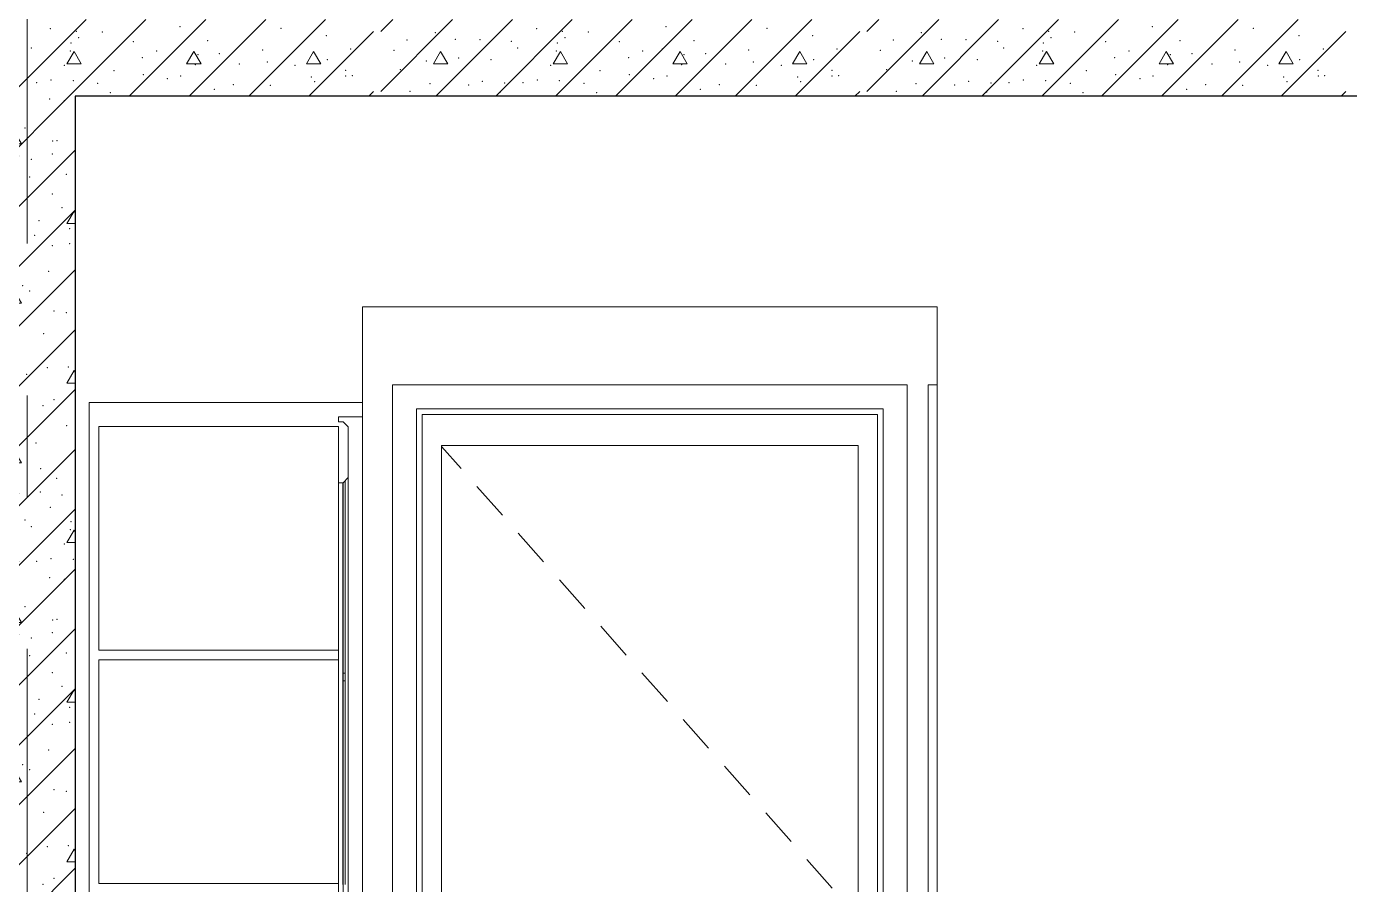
# Model space of a CAD drawing. Header units: millimetres. Extents: x 18162 to 7085488, y 72188 to 247925.
# Drawn here: x 4250612 to 4253374, y 105846 to 107638 of the extents above; entities that cross this region are included whole.
import ezdxf
from ezdxf.enums import TextEntityAlignment as Align

# ---------------------------------------------------------------- set-up
doc = ezdxf.new("R2010")
doc.units = ezdxf.units.MM
doc.header["$MEASUREMENT"] = 0
doc.linetypes.add('Double Dashed', pattern=[1093.611073, 529.166651, -211.666656, 141.111112, -211.666656])
doc.linetypes.add('Wipeout_Contour', pattern=[1000, 0, -1000])
for name, color, linetype in [('Archicad Doors', 7, 'Continuous'), ('Interior - Furniture', 7, 'Continuous'), ('Structural - Bearing', 7, 'Continuous'), ('Structural - Grid', 7, 'Continuous')]:
    doc.layers.add(name, color=color, linetype=linetype)
doc.styles.add('GENERATED_STYLE_3', font='', dxfattribs={"width": 0.8})
doc.styles.get('GENERATED_STYLE_3').set_extended_font_data('ISOCPEUR MON')

# ---------------------------------------------------------------- blocks, each defined once
blk = doc.blocks.new('*X1361', base_point=(4294986.6, 104752.7))
at = {"layer": 'Structural - Bearing', "color": 7, "linetype": 'Continuous', "lineweight": 9}
for p, q in [((4250576.1, 107492.7), (4250736.1, 107652.7)), ((4250701.1, 107492.7), (4250861.1, 107652.7)), ((4250826.1, 107492.7), (4250986.1, 107652.7)), ((4250951.1, 107492.7), (4251111.1, 107652.7)), ((4251076.1, 107492.7), (4251236.1, 107652.7)), ((4251351.3, 107627.7), (4251376.3, 107652.7)), ((4251351.3, 107502.7), (4251501.3, 107652.7)), ((4251466.3, 107492.7), (4251626.3, 107652.7)), ((4251591.3, 107492.7), (4251751.3, 107652.7)), ((4251716.3, 107492.7), (4251876.3, 107652.7)), ((4251841.3, 107492.7), (4252001.3, 107652.7)), ((4251966.3, 107492.7), (4252126.3, 107652.7)), ((4252091.3, 107492.7), (4252251.3, 107652.7)), ((4252366.4, 107627.7), (4252391.4, 107652.7)), ((4252366.4, 107502.7), (4252516.4, 107652.7)), ((4252481.4, 107492.7), (4252641.4, 107652.7)), ((4252606.4, 107492.7), (4252766.4, 107652.7)), ((4252731.4, 107492.7), (4252891.4, 107652.7)), ((4252856.4, 107492.7), (4253016.4, 107652.7)), ((4252981.4, 107492.7), (4253141.4, 107652.7)), ((4253106.4, 107492.7), (4253266.4, 107652.7)), ((4251201.1, 107492.7), (4251336.2, 107627.7)), ((4252216.3, 107492.7), (4252351.3, 107627.7)), ((4253231.4, 107492.7), (4253366.4, 107627.7)), ((4250696, 107560.1), (4250711.2, 107586.1)), ((4250711.2, 107586.1), (4250726.1, 107560.1)), ((4250946, 107560.1), (4250961.2, 107586.1)), ((4250961.2, 107586.1), (4250976.1, 107560.1)), ((4251196, 107560.1), (4251211.2, 107586.1)), ((4251211.2, 107586.1), (4251226.1, 107560.1)), ((4251461.2, 107560.1), (4251476.3, 107586.1)), ((4251476.3, 107586.1), (4251491.2, 107560.1)), ((4251711.2, 107560.1), (4251726.3, 107586.1)), ((4251726.3, 107586.1), (4251741.2, 107560.1)), ((4251961.2, 107560.1), (4251976.3, 107586.1)), ((4251976.3, 107586.1), (4251991.2, 107560.1)), ((4252211.2, 107560.1), (4252226.3, 107586.1)), ((4252226.3, 107586.1), (4252241.2, 107560.1)), ((4252476.3, 107560.1), (4252491.4, 107586.1)), ((4252491.4, 107586.1), (4252506.3, 107560.1)), ((4252726.3, 107560.1), (4252741.4, 107586.1)), ((4252741.4, 107586.1), (4252756.3, 107560.1)), ((4252976.3, 107560.1), (4252991.4, 107586.1)), ((4252991.4, 107586.1), (4253006.3, 107560.1)), ((4253226.3, 107560.1), (4253241.4, 107586.1)), ((4253241.4, 107586.1), (4253256.3, 107560.1)), ((4250726.1, 107560.1), (4250696, 107560.1)), ((4250976.1, 107560.1), (4250946, 107560.1)), ((4251226.1, 107560.1), (4251196, 107560.1)), ((4251491.2, 107560.1), (4251461.2, 107560.1)), ((4251741.2, 107560.1), (4251711.2, 107560.1)), ((4251991.2, 107560.1), (4251961.2, 107560.1)), ((4252241.2, 107560.1), (4252211.2, 107560.1)), ((4252506.3, 107560.1), (4252476.3, 107560.1)), ((4252756.3, 107560.1), (4252726.3, 107560.1)), ((4253006.3, 107560.1), (4252976.3, 107560.1)), ((4253256.3, 107560.1), (4253226.3, 107560.1)), ((4251326.1, 107492.7), (4251336.2, 107502.7)), ((4252341.3, 107492.7), (4252351.3, 107502.7)), ((4253356.4, 107492.7), (4253366.4, 107502.7))]:
    blk.add_line(p, q, dxfattribs=at)
for p in [(4250661.7, 107633.5), (4250715.6, 107628.3), (4250769.7, 107626.7), (4250932, 107637.6), (4251142.9, 107634.4), (4251465.2, 107625.4), (4251676.8, 107633.5), (4251730.7, 107628.3), (4251784.8, 107626.7), (4251947.1, 107637.6), (4252158, 107634.4), (4252480.3, 107625.4), (4252691.9, 107633.5), (4252745.9, 107628.3), (4252799.9, 107626.7), (4252962.2, 107637.6), (4253173.1, 107634.4), (4250621.9, 107593.6), (4250704.8, 107603.6), (4250720.7, 107614.7), (4250834.6, 107606.6), (4250989.9, 107608.3), (4251237.9, 107619), (4251406.4, 107609.9), (4251506.7, 107611.3), (4251558.4, 107610.9), (4251624.1, 107607), (4251637, 107593.6), (4251719.9, 107603.6), (4251735.8, 107614.7), (4251849.7, 107606.6), (4252005, 107608.3), (4252253.1, 107619), (4252421.5, 107609.9), (4252521.8, 107611.3), (4252573.5, 107610.9), (4252639.2, 107607), (4252652.1, 107593.6), (4252735, 107603.6), (4252750.9, 107614.7), (4252864.9, 107606.6), (4253020.1, 107608.3), (4253268.2, 107619), (4250702.9, 107587.1), (4250782.1, 107573.6), (4250853.6, 107573), (4250883.2, 107587.1), (4250924.4, 107591), (4250969.5, 107579.4), (4251014.6, 107581.3), (4251104.5, 107589), (4251239.9, 107569.1), (4251288.8, 107591), (4251379.3, 107588.4), (4251446.3, 107566.5), (4251513.9, 107572.3), (4251581.5, 107569.1), (4251718, 107587.1), (4251797.2, 107573.6), (4251868.7, 107573), (4251898.3, 107587.1), (4251939.5, 107591), (4251984.6, 107579.4), (4252029.7, 107581.3), (4252119.6, 107589), (4252255, 107569.1), (4252303.9, 107591), (4252394.5, 107588.4), (4252461.4, 107566.5), (4252529, 107572.3), (4252596.6, 107569.1), (4252733.1, 107587.1), (4252812.3, 107573.6), (4252883.8, 107573), (4252913.4, 107587.1), (4252954.6, 107591), (4252999.7, 107579.4), (4253044.8, 107581.3), (4253134.8, 107589), (4253270.1, 107569.1), (4253319.1, 107591), (4250690.9, 107557.2), (4250794.3, 107545.9), (4250964.3, 107558.8), (4251056.2, 107560.1), (4251114.2, 107564.4), (4251172.5, 107557), (4251278.1, 107546.4), (4251392.3, 107547.9), (4251706, 107557.2), (4251809.4, 107545.9), (4251979.4, 107558.8), (4252071.3, 107560.1), (4252129.3, 107564.4), (4252187.6, 107557), (4252293.2, 107546.4), (4252407.4, 107547.9), (4252721.1, 107557.2), (4252824.6, 107545.9), (4252994.6, 107558.8), (4253086.5, 107560.1), (4253144.4, 107564.4), (4253202.8, 107557), (4253308.4, 107546.4), (4250632.9, 107521.1), (4250663, 107526.6), (4250709.3, 107525.3), (4250760.4, 107519.8), (4250855.3, 107537.8), (4250906, 107529), (4250933.6, 107535), (4251043.2, 107517), (4251120.5, 107515.5), (4251206.4, 107532.4), (4251213.2, 107523.2), (4251278.2, 107534.6), (4251292, 107535.6), (4251453.8, 107518.6), (4251534.7, 107515.9), (4251563.5, 107524), (4251610.2, 107520.1), (4251648, 107521.1), (4251678.1, 107526.6), (4251724.5, 107525.3), (4251775.5, 107519.8), (4251870.4, 107537.8), (4251921.1, 107529), (4251948.7, 107535), (4252058.3, 107517), (4252135.6, 107515.5), (4252221.5, 107532.4), (4252228.3, 107523.2), (4252293.4, 107534.6), (4252307.1, 107535.6), (4252469, 107518.6), (4252549.8, 107515.9), (4252578.6, 107524), (4252625.3, 107520.1), (4252663.2, 107521.1), (4252693.2, 107526.6), (4252739.6, 107525.3), (4252790.7, 107519.8), (4252885.5, 107537.8), (4252936.2, 107529), (4252963.9, 107535), (4253073.5, 107517), (4253150.7, 107515.5), (4253236.6, 107532.4), (4253243.5, 107523.2), (4253308.5, 107534.6), (4253322.3, 107535.6), (4250787, 107500.3), (4251003.8, 107506.9), (4251412.4, 107503.1), (4251600.9, 107501.6), (4251802.1, 107500.3), (4252018.9, 107506.9), (4252427.5, 107503.1), (4252616.1, 107501.6), (4252817.3, 107500.3), (4253034, 107506.9)]:
    blk.add_point(p, dxfattribs=at)
blk = doc.blocks.new('*X1508', base_point=(4294986.6, 104752.7))
at = {"layer": 'Structural - Bearing', "color": 7, "linetype": 'Continuous', "lineweight": 9}
for p, q in [((4250513.1, 107304.7), (4250701.1, 107492.7)), ((4250513.1, 107429.7), (4250576.1, 107492.7)), ((4250586.2, 107419.4), (4250571.3, 107393.4)), ((4250601.3, 107393.4), (4250586.2, 107419.4)), ((4250513.1, 107179.7), (4250713.1, 107379.7)), ((4250571.3, 107393.4), (4250601.3, 107393.4)), ((4250513.1, 107054.7), (4250713.1, 107254.7)), ((4250696, 107226.8), (4250711.2, 107252.8)), ((4250711.2, 107252.8), (4250713.1, 107249.4)), ((4250713.1, 107226.7), (4250696, 107226.8)), ((4250513.1, 106929.7), (4250713.1, 107129.7)), ((4250586.2, 107086.1), (4250571.3, 107060.1)), ((4250601.3, 107060.1), (4250586.2, 107086.1)), ((4250571.3, 107060.1), (4250601.3, 107060.1)), ((4250513.1, 106804.7), (4250713.1, 107004.7)), ((4250696, 106893.4), (4250711.2, 106919.4)), ((4250711.2, 106919.4), (4250713.1, 106916.1)), ((4250586.2, 106752.7), (4250713.1, 106879.7)), ((4250713.1, 106893.4), (4250696, 106893.4)), ((4250513.1, 106554.7), (4250711.2, 106752.7)), ((4250513.1, 106679.7), (4250586.2, 106752.7)), ((4250586.2, 106752.7), (4250571.3, 106726.7)), ((4250601.3, 106726.7), (4250586.2, 106752.7)), ((4250711.2, 106752.7), (4250713.1, 106754.7)), ((4250571.3, 106726.7), (4250601.3, 106726.7)), ((4250513.1, 106429.7), (4250713.1, 106629.7)), ((4250696, 106560.1), (4250711.2, 106586.1)), ((4250711.2, 106586.1), (4250713.1, 106582.7)), ((4250713.1, 106560.1), (4250696, 106560.1)), ((4250513.1, 106304.7), (4250713.1, 106504.7)), ((4250586.2, 106419.4), (4250571.3, 106393.4)), ((4250601.3, 106393.4), (4250586.2, 106419.4)), ((4250513.1, 106179.7), (4250713.1, 106379.7)), ((4250571.3, 106393.4), (4250601.3, 106393.4)), ((4250513.1, 106054.7), (4250713.1, 106254.7)), ((4250696, 106226.7), (4250711.2, 106252.7)), ((4250711.2, 106252.7), (4250713.1, 106249.4)), ((4250713.1, 106226.7), (4250696, 106226.7)), ((4250513.1, 105929.7), (4250713.1, 106129.7)), ((4250586.2, 106086.1), (4250571.3, 106060)), ((4250601.3, 106060.1), (4250586.2, 106086.1)), ((4250571.3, 106060), (4250601.3, 106060.1)), ((4250513.1, 105804.7), (4250713.1, 106004.7)), ((4250696, 105893.4), (4250711.2, 105919.4)), ((4250711.2, 105919.4), (4250713.1, 105916)), ((4250713.1, 105893.4), (4250696, 105893.4)), ((4250586.2, 105752.7), (4250713.1, 105879.7)), ((4250513.1, 105554.6), (4250711.2, 105752.7)), ((4250513.1, 105679.6), (4250586.2, 105752.7)), ((4250586.2, 105752.7), (4250571.3, 105726.7)), ((4250601.3, 105726.7), (4250586.2, 105752.7)), ((4250711.2, 105752.7), (4250713.1, 105754.7)), ((4250571.3, 105726.7), (4250601.3, 105726.7)), ((4250513.1, 105429.6), (4250713.1, 105629.6)), ((4250696, 105560.1), (4250711.2, 105586.1)), ((4250711.2, 105586.1), (4250713.1, 105582.7)), ((4250713.1, 105560), (4250696, 105560.1)), ((4250513.1, 105304.6), (4250713.1, 105504.6)), ((4250586.2, 105419.4), (4250571.3, 105393.4)), ((4250601.3, 105393.4), (4250586.2, 105419.4)), ((4250571.3, 105393.4), (4250601.3, 105393.4)), ((4250513.1, 105179.6), (4250713.1, 105379.6)), ((4250513.1, 105054.6), (4250713.1, 105254.6)), ((4250696, 105226.7), (4250711.2, 105252.7)), ((4250711.2, 105252.7), (4250713.1, 105249.4)), ((4250713.1, 105226.7), (4250696, 105226.7)), ((4250513.1, 104929.6), (4250713.1, 105129.6)), ((4250586.2, 105086.1), (4250571.3, 105060)), ((4250601.3, 105060.1), (4250586.2, 105086.1)), ((4250571.3, 105060), (4250601.3, 105060.1)), ((4250513.1, 104804.6), (4250713.1, 105004.6)), ((4250696, 104893.4), (4250711.2, 104919.4)), ((4250711.2, 104919.4), (4250713.1, 104916)), ((4250713.1, 104893.4), (4250696, 104893.4)), ((4250586.2, 104752.7), (4250713.1, 104879.6)), ((4250513.1, 104679.6), (4250586.2, 104752.7)), ((4250586.2, 104752.7), (4250571.3, 104726.7)), ((4250601.3, 104726.7), (4250586.2, 104752.7)), ((4250611.2, 104652.7), (4250711.2, 104752.7)), ((4250711.2, 104752.7), (4250713.1, 104754.6)), ((4250571.3, 104726.7), (4250601.3, 104726.7))]:
    blk.add_line(p, q, dxfattribs=at)
for p in [(4250586.6, 107490.2), (4250659.8, 107486.5), (4250690.9, 107483), (4250570.1, 107443.1), (4250608.9, 107426.2), (4250520.9, 107375.6), (4250556.1, 107396.5), (4250666.4, 107398.8), (4250675.4, 107399.6), (4250595.7, 107368), (4250621.9, 107360.5), (4250665.5, 107372.1), (4250579.6, 107334.7), (4250618.4, 107324), (4250695.1, 107329.5), (4250582.7, 107272.9), (4250665.6, 107288.6), (4250686.1, 107260), (4250525.5, 107230.2), (4250581.8, 107213.7), (4250638.1, 107232.6), (4250701.6, 107216.2), (4250629.1, 107201.8), (4250665.6, 107180.2), (4250702.1, 107184.5), (4250560.4, 107165.2), (4250658.1, 107126.5), (4250522.6, 107123.5), (4250557.5, 107116.4), (4250603.4, 107096.5), (4250689.3, 107106), (4250618.1, 107086), (4250581.3, 107067.9), (4250669.3, 107044.1), (4250694.6, 107040.7), (4250520.7, 107001), (4250647.4, 106996.7), (4250562.6, 106954.5), (4250575, 106939.1), (4250585.8, 106948.3), (4250612.1, 106911.3), (4250655.3, 106925.2), (4250698.9, 106926.9), (4250526.1, 106870), (4250669.4, 106858.5), (4250646.1, 106846.4), (4250587.3, 106818.5), (4250695.5, 106804.6), (4250544.1, 106772.9), (4250631.6, 106767.8), (4250514.9, 106714.6), (4250581.8, 106714.6), (4250641.1, 106714.6), (4250517.8, 106688.5), (4250674.6, 106694), (4250518.3, 106666), (4250572, 106677.7), (4250595.7, 106662.8), (4250640.6, 106666), (4250686.1, 106659.2), (4250550.9, 106643.8), (4250661.7, 106633.5), (4250543.3, 106610.9), (4250608.9, 106607), (4250704.8, 106603.5), (4250621.9, 106593.5), (4250702.9, 106587.1), (4250566.4, 106569.1), (4250690.9, 106557.2), (4250548.4, 106524), (4250595.1, 106520.1), (4250632.9, 106521.1), (4250663, 106526.6), (4250709.3, 106525.3), (4250519.6, 106515.9), (4250585.8, 106501.5), (4250586.6, 106490.2), (4250659.8, 106486.5), (4250690.9, 106483), (4250570.1, 106443.1), (4250608.9, 106426.1), (4250556.1, 106396.5), (4250666.4, 106398.7), (4250675.4, 106399.6), (4250520.9, 106375.6), (4250595.7, 106368), (4250621.9, 106360.5), (4250665.5, 106372), (4250579.6, 106334.7), (4250618.4, 106324), (4250695.1, 106329.5), (4250582.7, 106272.8), (4250665.6, 106288.6), (4250686.1, 106260), (4250525.5, 106230.2), (4250581.8, 106213.7), (4250638.1, 106232.6), (4250701.6, 106216.2), (4250629.1, 106201.8), (4250560.4, 106165.1), (4250665.6, 106180.2), (4250702.1, 106184.5), (4250522.6, 106123.5), (4250557.5, 106116.3), (4250658.1, 106126.5), (4250689.3, 106105.9), (4250603.4, 106096.5), (4250618.1, 106086), (4250581.3, 106067.9), (4250669.3, 106044.1), (4250694.6, 106040.7), (4250520.7, 106001), (4250647.4, 105996.7), (4250562.6, 105954.5), (4250575, 105939.1), (4250585.8, 105948.3), (4250612.1, 105911.2), (4250655.3, 105925.1), (4250698.9, 105926.9), (4250526.1, 105870), (4250669.4, 105858.5), (4250646.1, 105846.3), (4250587.3, 105818.5), (4250695.5, 105804.6), (4250544.1, 105772.9), (4250631.6, 105767.7), (4250514.9, 105714.6), (4250517.8, 105688.5), (4250581.8, 105714.6), (4250641.1, 105714.6), (4250674.6, 105694), (4250518.3, 105665.9), (4250572, 105677.7), (4250595.7, 105662.7), (4250640.6, 105665.9), (4250550.9, 105643.8), (4250661.7, 105633.4), (4250686.1, 105659.2), (4250543.3, 105610.9), (4250608.9, 105607), (4250621.9, 105593.5), (4250702.9, 105587.1), (4250704.8, 105603.5), (4250566.4, 105569.1), (4250690.9, 105557.2), (4250548.4, 105524), (4250663, 105526.6), (4250709.3, 105525.3), (4250519.6, 105515.9), (4250585.8, 105501.5), (4250595.1, 105520.1), (4250632.9, 105521.1), (4250586.6, 105490.2), (4250659.8, 105486.5), (4250690.9, 105483), (4250570.1, 105443.1), (4250608.9, 105426.1), (4250556.1, 105396.5), (4250666.4, 105398.7), (4250675.4, 105399.5), (4250520.9, 105375.5), (4250595.7, 105367.9), (4250621.9, 105360.4), (4250665.5, 105372), (4250579.6, 105334.6), (4250695.1, 105329.5), (4250618.4, 105323.9), (4250665.6, 105288.5), (4250582.7, 105272.8), (4250686.1, 105260), (4250525.5, 105230.2), (4250638.1, 105232.6), (4250581.8, 105213.6), (4250629.1, 105201.7), (4250701.6, 105216.2), (4250560.4, 105165.1), (4250665.6, 105180.1), (4250702.1, 105184.4), (4250522.6, 105123.5), (4250557.5, 105116.3), (4250658.1, 105126.5), (4250603.4, 105096.4), (4250618.1, 105086), (4250689.3, 105105.9), (4250581.3, 105067.9), (4250669.3, 105044), (4250694.6, 105040.6), (4250520.7, 105000.9), (4250647.4, 104996.6), (4250562.6, 104954.5), (4250585.8, 104948.3), (4250575, 104939), (4250655.3, 104925.1), (4250698.9, 104926.9), (4250612.1, 104911.2), (4250526.1, 104870), (4250646.1, 104846.3), (4250669.4, 104858.4), (4250587.3, 104818.5), (4250695.5, 104804.6), (4250544.1, 104772.9), (4250631.6, 104767.7), (4250514.9, 104714.6), (4250581.8, 104714.6), (4250641.1, 104714.6), (4250674.6, 104694), (4250517.8, 104688.5), (4250518.3, 104665.9), (4250572, 104677.6), (4250640.6, 104665.9), (4250595.7, 104662.7), (4250686.1, 104659.2)]:
    blk.add_point(p, dxfattribs=at)
blk = doc.blocks.new('Standard grid marker[363]_3', base_point=(4250613.1, 164752.7))
at = {"layer": 'Structural - Grid', "color": 13, "linetype": 'Double Dashed', "lineweight": 13, "ltscale": 1.5}
blk.add_line((4250613.1, 163752.7), (4250613.1, 97752.7), dxfattribs=at)
at = {"layer": 'Structural - Grid', "color": 13, "lineweight": 13, "style": 'GENERATED_STYLE_3'}
blk.add_attdef('AC_MarkerText_1', text='', height=375, rotation=360, dxfattribs=at).set_placement((4250613.1, 96490.2), align=Align.TOP_CENTER)

msp = doc.modelspace()

# ---------------------------------------------------------------- linework, layer by layer
at = {"layer": 'Archicad Doors', "color": 7, "linetype": 'Continuous', "lineweight": 9}
for p, q in [((4251313.1, 106852.7), (4251313.1, 107052.7)), ((4251313.1, 107052.7), (4252513.1, 107052.7)), ((4252513.1, 107052.7), (4252513.1, 104752.7)), ((4251376.1, 104752.7), (4251376.1, 106889.7)), ((4251376.1, 106889.7), (4252450.1, 106889.7)), ((4252450.1, 106889.7), (4252450.1, 105757.5)), ((4252494.1, 104752.7), (4252494.1, 106889.7)), ((4252494.1, 106889.7), (4252513.1, 106889.7)), ((4251313.1, 104752.7), (4251313.1, 106822.7)), ((4251426.1, 106839.7), (4251426.1, 104752.7)), ((4252400.1, 106839.7), (4251426.1, 106839.7)), ((4251438.1, 106827.7), (4251438.1, 104752.7)), ((4252388.1, 106827.7), (4251438.1, 106827.7)), ((4252388.1, 104752.7), (4252388.1, 106827.7)), ((4252400.1, 104752.7), (4252400.1, 106839.7)), ((4251478.1, 106762.7), (4251478.1, 104752.7)), ((4252348.1, 106762.7), (4251478.1, 106762.7)), ((4251478.1, 106761.1), (4251519.1, 106714.8)), ((4252348.1, 104752.7), (4252348.1, 106762.7)), ((4251552.2, 106677.3), (4251605.2, 106617.4)), ((4251638.3, 106579.9), (4251691.3, 106520)), ((4251724.4, 106482.5), (4251777.4, 106422.6)), ((4251810.6, 106385.2), (4251863.6, 106325.2)), ((4251896.7, 106287.8), (4251949.7, 106227.8)), ((4251982.8, 106190.4), (4252035.8, 106130.5)), ((4252068.9, 106093), (4252121.9, 106033.1)), ((4252155, 105995.6), (4252208, 105935.7)), ((4252241.1, 105898.2), (4252294.1, 105838.3))]:
    msp.add_line(p, q, dxfattribs=at)
at = {"layer": 'Interior - Furniture', "color": 7, "linetype": 'Continuous', "lineweight": 13}
for p, q in [((4251263.1, 106659.9), (4251263.1, 106632.2)), ((4251283.1, 106636.5), (4251283.1, 106667.8))]:
    msp.add_line(p, q, dxfattribs=at)
at = {"layer": 'Structural - Bearing', "color": 7, "linetype": 'Continuous', "lineweight": 25}
for p, q in [((4257013.1, 107492.7), (4250713.1, 107492.7)), ((4250713.1, 107492.7), (4250713.1, 104752.7))]:
    msp.add_line(p, q, dxfattribs=at)

# ---------------------------------------------------------------- block references
at = {"layer": 'Structural - Bearing', "lineweight": 0}
for name in ['*X1361', '*X1508']:
    msp.add_blockref(name, (4294986.6, 104752.7), dxfattribs=at)

# ---------------------------------------------------------------- wipeouts: each hides what was drawn before it
at = {"color": 254, "linetype": 'Wipeout_Contour', "lineweight": 0, "ltscale": 17008281.20576539}
msp.add_wipeout([(4250762.8, 104872.7), (4250762.8, 106802.7), (4250742.8, 106802.7), (4250742.8, 104872.7)], dxfattribs=at).dxf.layer = 'Interior - Furniture'
at = {"color": 254, "linetype": 'Wipeout_Contour', "lineweight": 0, "ltscale": 17010411.34603765}
msp.add_wipeout([(4251277.1, 106287), (4251272.1, 106287), (4251272.1, 106271), (4251277.1, 106271)], dxfattribs=at).dxf.layer = 'Interior - Furniture'

# ---------------------------------------------------------------- next in the draw order: linework, layer by layer
at = {"layer": 'Interior - Furniture', "color": 7, "linetype": 'Continuous', "lineweight": 13}
for p, q in [((4251283.1, 104953.2), (4251283.1, 106636.5)), ((4251272.1, 106287), (4251272.1, 106271)), ((4251277.1, 106287), (4251272.1, 106287)), ((4251277.1, 106271), (4251272.1, 106271)), ((4251277.1, 106287), (4251277.1, 106271)), ((4251277.1, 106271), (4251277.1, 105845.7))]:
    msp.add_line(p, q, dxfattribs=at)

# ---------------------------------------------------------------- next in the draw order: wipeouts: each hides what was drawn before it
at = {"color": 254, "linetype": 'Wipeout_Contour', "lineweight": 0, "ltscale": 17009378.57663245}
msp.add_wipeout([(4251263.1, 106802.7), (4251263.1, 106822.7), (4250742.8, 106822.7), (4250742.8, 106802.7)], dxfattribs=at).dxf.layer = 'Interior - Furniture'
at = {"color": 254, "linetype": 'Wipeout_Contour', "lineweight": 0, "ltscale": 17009369.6946708}
msp.add_wipeout([(4251263.1, 106315.2), (4251263.1, 106335.2), (4250762.8, 106335.2), (4250762.8, 106315.2)], dxfattribs=at).dxf.layer = 'Interior - Furniture'
at = {"color": 254, "linetype": 'Wipeout_Contour', "lineweight": 0, "ltscale": 17009321.04874483}
msp.add_wipeout([(4251263.1, 105827.7), (4251263.1, 105847.7), (4250762.8, 105847.7), (4250762.8, 105827.7)], dxfattribs=at).dxf.layer = 'Interior - Furniture'

# ---------------------------------------------------------------- next in the draw order: linework, layer by layer
at = {"layer": 'Interior - Furniture', "color": 7, "linetype": 'Continuous', "lineweight": 13}
for p, q in [((4250762.8, 106802.7), (4250762.8, 106335.2)), ((4251263.1, 106632.2), (4251263.1, 106335.2)), ((4251263.1, 106335.2), (4250762.8, 106335.2)), ((4251263.1, 106335.2), (4251263.1, 106315.2)), ((4250762.8, 106315.2), (4250762.8, 105847.7)), ((4251263.1, 106315.2), (4250762.8, 106315.2)), ((4251263.1, 106315.2), (4251263.1, 105847.7)), ((4251272.1, 106271), (4251272.1, 105845.7)), ((4251263.1, 105847.7), (4250762.8, 105847.7)), ((4251263.1, 105847.7), (4251263.1, 105827.7))]:
    msp.add_line(p, q, dxfattribs=at)

# ---------------------------------------------------------------- next in the draw order: wipeouts: each hides what was drawn before it
at = {"color": 254, "linetype": 'Wipeout_Contour', "lineweight": 0, "ltscale": 17009481.05727644}
msp.add_wipeout([(4251313.1, 106822.7), (4251313.1, 106852.7), (4250742.8, 106852.7), (4250742.8, 106822.7)], dxfattribs=at).dxf.layer = 'Interior - Furniture'

# ---------------------------------------------------------------- next in the draw order: linework, layer by layer
at = {"layer": 'Interior - Furniture', "color": 7, "linetype": 'Continuous', "lineweight": 13}
for q in [(4250742.8, 106852.7), (4251313.1, 106822.7)]:
    msp.add_line((4251313.1, 106852.7), q, dxfattribs=at)
at = {"layer": 'Interior - Furniture', "color": 7, "linetype": 'Continuous', "lineweight": 13, "flags": 128}
msp.add_lwpolyline([(4250742.8, 106852.7), (4250742.8, 106822.7), (4250742.8, 106802.7), (4250742.8, 104872.7), (4250742.8, 104852.7)], dxfattribs=at)

# ---------------------------------------------------------------- next in the draw order: block references
at = {"layer": 'Structural - Grid', "color": 13, "linetype": 'Continuous', "lineweight": 13}
msp.add_blockref('Standard grid marker[363]_3', (4250613.1, 164752.7), dxfattribs=at)

# ---------------------------------------------------------------- next in the draw order: wipeouts: each hides what was drawn before it
at = {"color": 254, "linetype": 'Wipeout_Contour', "lineweight": 0, "ltscale": 25515678.6447837}
msp.add_wipeout([(4251263.1, 106812.2), (4251263.1, 106685.2), (4251273.1, 106685.2), (4251283.1, 106696.2), (4251283.1, 106802.2), (4251273.1, 106812.2)], dxfattribs=at).dxf.layer = 'Interior - Furniture'

# ---------------------------------------------------------------- next in the draw order: linework, layer by layer
at = {"layer": 'Interior - Furniture', "color": 7, "linetype": 'Continuous', "lineweight": 13}
for p, q in [((4251263.1, 106822.7), (4251263.1, 106812.2)), ((4251313.1, 106822.7), (4251263.1, 106822.7)), ((4251263.1, 106802.7), (4250762.8, 106802.7)), ((4251273.1, 106812.2), (4251263.1, 106812.2)), ((4251263.1, 106802.7), (4251263.1, 106685.2)), ((4251273.1, 106812.2), (4251283.1, 106802.2)), ((4251283.1, 106802.2), (4251283.1, 106696.2)), ((4251263.1, 106685.2), (4251263.1, 106682.3)), ((4251273.1, 106685.2), (4251263.1, 106685.2)), ((4251263.1, 106682.3), (4251263.1, 106659.9)), ((4251272.1, 106685.2), (4251272.1, 106287)), ((4251283.1, 106696.2), (4251273.1, 106685.2)), ((4251273.1, 106685.2), (4251273.1, 104963.2)), ((4251277.1, 106689.6), (4251277.1, 106287)), ((4251283.1, 106691.1), (4251283.1, 106696.2)), ((4251283.1, 106667.8), (4251283.1, 106691.1))]:
    msp.add_line(p, q, dxfattribs=at)

doc.saveas('drawing.dxf')
